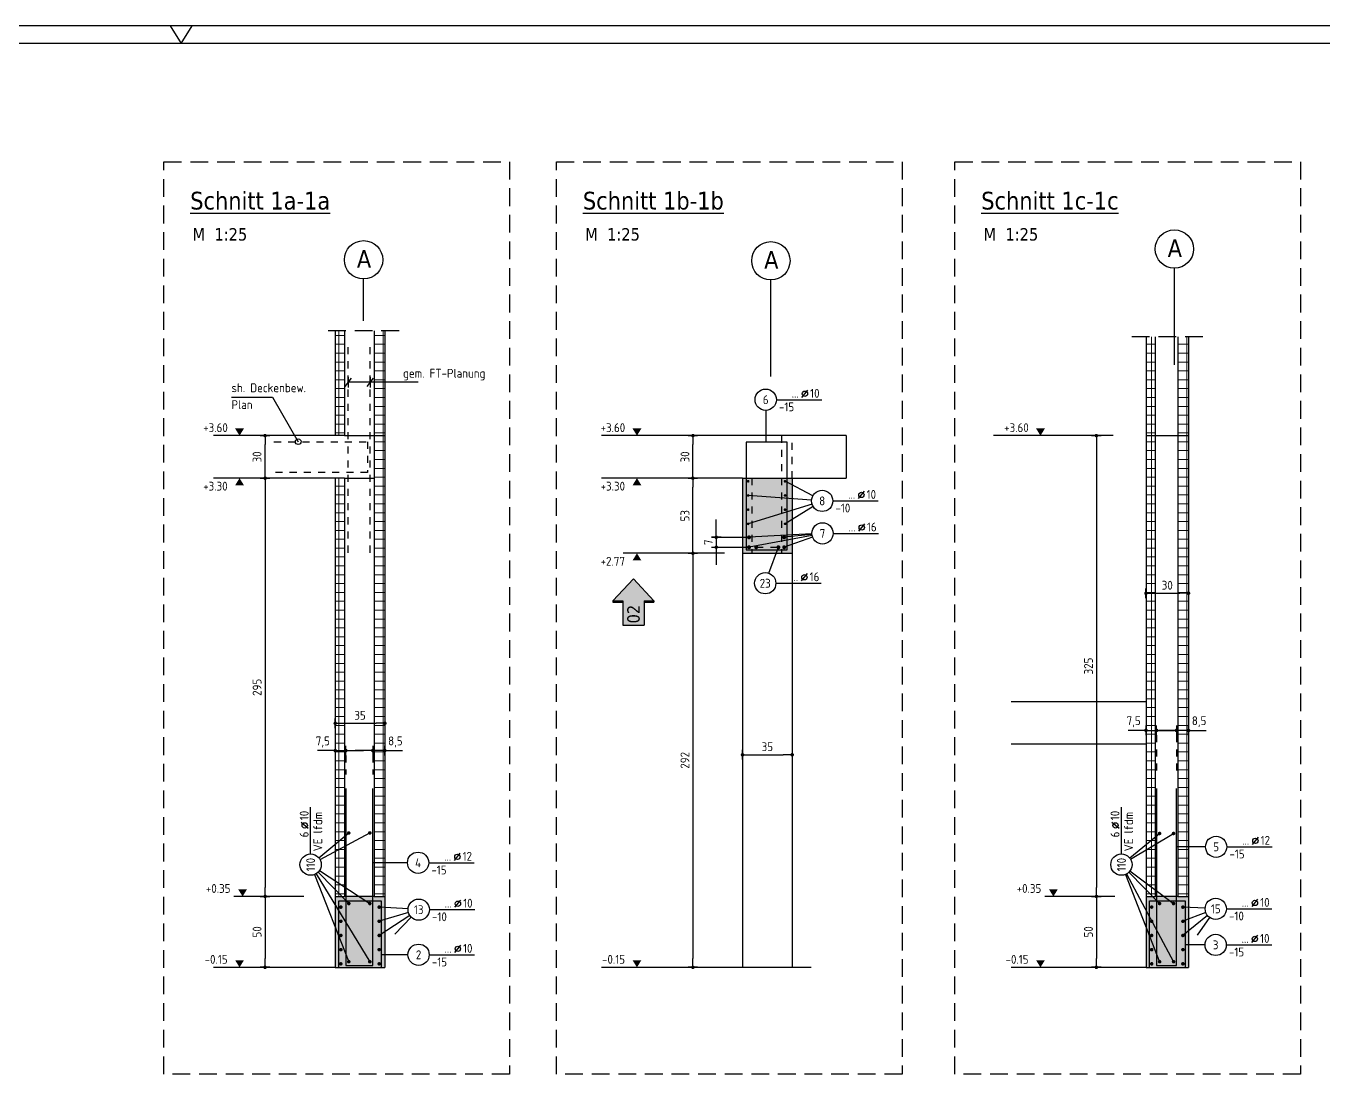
# Model space of a CAD drawing. Extents: x 40 to 130.5, y -19 to 13.9.
# Drawn here: x 67.49 to 85.78, y -4.1 to 10.69 of the extents above; entities that cross this region are included whole.
import ezdxf
from ezdxf.enums import TextEntityAlignment as Align

# ---------------------------------------------------------------- set-up
doc = ezdxf.new("R2010")
doc.units = 0
doc.header["$LTSCALE"] = 0.5
for name, pattern in [('AUSGEZOGEN', [1000.01, 1000, 0.01]), ('DASHED', [0.75, 0.5, -0.25]), ('HIDDEN2', [0.187, 0.125, -0.062]), ('HIDDEN4', [0.12, 0.02, -0.1]), ('STRICHLINIE', [0.75, 0.5, -0.25])]:
    doc.linetypes.add(name, pattern=pattern)
for name, color, linetype in [('ACHSEN', 7, 'Continuous'), ('AFU', 7, 'Continuous'), ('BETON', 7, 'Continuous'), ('DETAIL', 7, 'Continuous'), ('DRUEBER', 7, 'Continuous'), ('grau_hell', 7, 'Continuous'), ('grau_mittel', 7, 'Continuous'), ('HILFE', 7, 'Continuous'), ('index', 7, 'Continuous'), ('koten', 7, 'Continuous'), ('MASSE', 7, 'Continuous'), ('OBJEKT', 7, 'Continuous'), ('RAHMEN', 7, 'Continuous'), ('RND', 7, 'Continuous'), ('SFP_Achsen', 7, 'Continuous'), ('TEXT', 7, 'Continuous')]:
    doc.layers.add(name, color=color, linetype=linetype)
doc.layers.add('zila_01_rb_02_stb-fertig_05_schraff', color=144, linetype='Continuous', lineweight=9)
doc.styles.add('helv', font='tahoma.ttf')
doc.styles.add('txt', font='isocp.shx')
doc.linetypes.add('AFU_50K', pattern='A,0.15,["/",Standard,S=0.2,R=0,X=-0.01,Y=-0.1],0.07,["/",Standard,S=0.2,R=0,X=-0.01,Y=-0.1],0.15', length=0.37)
doc.dimstyles.new('DOT_I', dxfattribs={"dimscale": 0.5, "dimtxt": 0.25, "dimasz": 0.25, "dimexe": 0.1, "dimexo": 0.3, "dimgap": 0.1, "dimtad": 1, "dimdec": 3, "dimzin": 3, "dimtxsty": 'txt', "dimblk": 'DOT', "dimblk1": 'DOT', "dimblk2": 'DOT', "dimsah": 1, "dimcen": 0.1, "dimse1": 1, "dimse2": 1, "dimazin": 0, "dimtfac": 1, "dimtdec": 4, "dimtix": 1, "dimtmove": 2, "dimatfit": 3, "dimfxl": 0, "dimtvp": 1, "dimtolj": 1, "dimtzin": 0, "dimarcsym": 0})

# ---------------------------------------------------------------- blocks, each defined once
blk = doc.blocks.new('DOT')
at = {"layer": 'MASSE', "color": 7, "linetype": 'Continuous'}
for p, q in [((0, 0), (-1, 0)), ((0, 0.54), (0, -0.54))]:
    blk.add_line(p, q, dxfattribs=at)
at = {"layer": 'MASSE', "color": 7, "linetype": 'Continuous', "const_width": 0.2}
blk.add_lwpolyline([(-0.1, 0, 1), (0.1, 0, 1)], format="xyb", close=True, dxfattribs=at)
blk = doc.blocks.new('*D23')
at = {"layer": 'DEFPOINTS', "color": 0, "linetype": 'AUSGEZOGEN', "transparency": 16777216}
for p in [(83.283, 2.687), (83.883, 2.687), (83.883, 2.687)]:
    blk.add_point(p, dxfattribs=at)
at = {"layer": 'MASSE', "color": 0, "linetype": 'AUSGEZOGEN', "lineweight": -2, "transparency": 16777216}
blk.add_line((83.408, 2.687), (83.758, 2.687), dxfattribs=at)
at = {"layer": 'MASSE', "color": 0, "linetype": 'AUSGEZOGEN', "lineweight": -2, "transparency": 16777216, "xscale": 0.125, "yscale": 0.125, "zscale": 0.125, "rotation": 180}
blk.add_blockref('DOT', (83.283, 2.687), dxfattribs=at)
at = {"layer": 'MASSE', "color": 0, "linetype": 'AUSGEZOGEN', "lineweight": -2, "transparency": 16777216, "xscale": 0.125, "yscale": 0.125, "zscale": 0.125}
blk.add_blockref('DOT', (83.883, 2.687), dxfattribs=at)
at = {"layer": 'MASSE', "color": 0, "linetype": 'AUSGEZOGEN', "transparency": 16777216, "insert": (83.583, 2.8), "char_height": 0.125, "attachment_point": 5, "style": 'txt'}
blk.add_mtext('\\A1;30', dxfattribs=at)
blk = doc.blocks.new('*D24')
at = {"layer": 'DEFPOINTS', "color": 0, "linetype": 'AUSGEZOGEN', "transparency": 16777216}
for p in [(82.584, -1.59), (82.584, -2.59), (82.584, -2.59)]:
    blk.add_point(p, dxfattribs=at)
at = {"layer": 'MASSE', "color": 0, "linetype": 'AUSGEZOGEN', "lineweight": -2, "transparency": 16777216}
blk.add_line((82.584, -1.715), (82.584, -2.465), dxfattribs=at)
at = {"layer": 'MASSE', "color": 0, "linetype": 'AUSGEZOGEN', "lineweight": -2, "transparency": 16777216, "xscale": 0.125, "yscale": 0.125, "zscale": 0.125}
for p, rotation in [((82.584, -1.59), 90), ((82.584, -2.59), 270)]:
    blk.add_blockref('DOT', p, dxfattribs=dict(at, rotation=rotation))
at = {"layer": 'MASSE', "color": 0, "linetype": 'AUSGEZOGEN', "transparency": 16777216, "insert": (82.472, -2.09), "char_height": 0.125, "attachment_point": 5, "rotation": 90, "style": 'txt'}
blk.add_mtext('\\A1;50', dxfattribs=at)
blk = doc.blocks.new('*D25')
at = {"layer": 'DEFPOINTS', "color": 0, "linetype": 'AUSGEZOGEN', "transparency": 16777216}
for p in [(82.584, 4.91), (82.584, -1.59), (82.584, -1.59)]:
    blk.add_point(p, dxfattribs=at)
at = {"layer": 'MASSE', "color": 0, "linetype": 'AUSGEZOGEN', "lineweight": -2, "transparency": 16777216}
blk.add_line((82.584, 4.785), (82.584, -1.465), dxfattribs=at)
at = {"layer": 'MASSE', "color": 0, "linetype": 'AUSGEZOGEN', "lineweight": -2, "transparency": 16777216, "xscale": 0.125, "yscale": 0.125, "zscale": 0.125}
for p, rotation in [((82.584, 4.91), 90), ((82.584, -1.59), 270)]:
    blk.add_blockref('DOT', p, dxfattribs=dict(at, rotation=rotation))
at = {"layer": 'MASSE', "color": 0, "linetype": 'AUSGEZOGEN', "transparency": 16777216, "insert": (82.472, 1.66), "char_height": 0.125, "attachment_point": 5, "rotation": 90, "style": 'txt'}
blk.add_mtext('\\A1;325', dxfattribs=at)
blk = doc.blocks.new('OKRD_O')
at = {"color": 0, "linetype": 'ByBlock'}
blk.add_solid([(-0.125, 0.202), (0.125, 0.202), (0, 0)], dxfattribs=at)
at = {"color": 0, "linetype": 'ByBlock', "style": 'txt'}
blk.add_attdef('OKRD', (0.25, 0.1), '', height=0.25, dxfattribs=at)
blk = doc.blocks.new('*D26')
at = {"layer": 'DEFPOINTS', "color": 0, "linetype": 'AUSGEZOGEN', "transparency": 16777216}
for p in [(76.894, 3.25), (76.894, -2.59), (76.894, -2.59)]:
    blk.add_point(p, dxfattribs=at)
at = {"layer": 'MASSE', "color": 0, "linetype": 'AUSGEZOGEN', "lineweight": -2, "transparency": 16777216}
blk.add_line((76.894, 3.125), (76.894, -2.465), dxfattribs=at)
at = {"layer": 'MASSE', "color": 0, "linetype": 'AUSGEZOGEN', "lineweight": -2, "transparency": 16777216, "xscale": 0.125, "yscale": 0.125, "zscale": 0.125}
for p, rotation in [((76.894, 3.25), 90), ((76.894, -2.59), 270)]:
    blk.add_blockref('DOT', p, dxfattribs=dict(at, rotation=rotation))
at = {"layer": 'MASSE', "color": 0, "linetype": 'AUSGEZOGEN', "transparency": 16777216, "insert": (76.782, 0.33), "char_height": 0.125, "attachment_point": 5, "rotation": 90, "style": 'txt'}
blk.add_mtext('\\A1;292', dxfattribs=at)
blk = doc.blocks.new('*D27')
at = {"layer": 'DEFPOINTS', "color": 0, "linetype": 'AUSGEZOGEN', "transparency": 16777216}
for p in [(76.894, 4.31), (76.894, 4.31), (76.894, 3.25)]:
    blk.add_point(p, dxfattribs=at)
at = {"layer": 'MASSE', "color": 0, "linetype": 'AUSGEZOGEN', "lineweight": -2, "transparency": 16777216}
blk.add_line((76.894, 3.375), (76.894, 4.185), dxfattribs=at)
at = {"layer": 'MASSE', "color": 0, "linetype": 'AUSGEZOGEN', "lineweight": -2, "transparency": 16777216, "xscale": 0.125, "yscale": 0.125, "zscale": 0.125}
for p, rotation in [((76.894, 4.31), 90), ((76.894, 3.25), 270)]:
    blk.add_blockref('DOT', p, dxfattribs=dict(at, rotation=rotation))
at = {"layer": 'MASSE', "color": 0, "linetype": 'AUSGEZOGEN', "transparency": 16777216, "insert": (76.782, 3.78), "char_height": 0.125, "attachment_point": 5, "rotation": 90, "style": 'txt'}
blk.add_mtext('\\A1;53', dxfattribs=at)
blk = doc.blocks.new('*D28')
at = {"layer": 'DEFPOINTS', "color": 0, "linetype": 'AUSGEZOGEN', "transparency": 16777216}
for p in [(77.594, 0.409), (78.294, 0.409), (78.294, 0.409)]:
    blk.add_point(p, dxfattribs=at)
at = {"layer": 'MASSE', "color": 0, "linetype": 'AUSGEZOGEN', "lineweight": -2, "transparency": 16777216}
blk.add_line((77.719, 0.409), (78.169, 0.409), dxfattribs=at)
at = {"layer": 'MASSE', "color": 0, "linetype": 'AUSGEZOGEN', "lineweight": -2, "transparency": 16777216, "xscale": 0.125, "yscale": 0.125, "zscale": 0.125, "rotation": 180}
blk.add_blockref('DOT', (77.594, 0.409), dxfattribs=at)
at = {"layer": 'MASSE', "color": 0, "linetype": 'AUSGEZOGEN', "lineweight": -2, "transparency": 16777216, "xscale": 0.125, "yscale": 0.125, "zscale": 0.125}
blk.add_blockref('DOT', (78.294, 0.409), dxfattribs=at)
at = {"layer": 'MASSE', "color": 0, "linetype": 'AUSGEZOGEN', "transparency": 16777216, "insert": (77.944, 0.522), "char_height": 0.125, "attachment_point": 5, "style": 'txt'}
blk.add_mtext('\\A1;35', dxfattribs=at)
blk = doc.blocks.new('*D29')
at = {"layer": 'DEFPOINTS', "color": 0, "linetype": 'AUSGEZOGEN', "transparency": 16777216}
for p in [(76.894, 4.91), (76.894, 4.91), (76.894, 4.31)]:
    blk.add_point(p, dxfattribs=at)
at = {"layer": 'MASSE', "color": 0, "linetype": 'AUSGEZOGEN', "lineweight": -2, "transparency": 16777216}
blk.add_line((76.894, 4.435), (76.894, 4.785), dxfattribs=at)
at = {"layer": 'MASSE', "color": 0, "linetype": 'AUSGEZOGEN', "lineweight": -2, "transparency": 16777216, "xscale": 0.125, "yscale": 0.125, "zscale": 0.125}
for p, rotation in [((76.894, 4.91), 90), ((76.894, 4.31), 270)]:
    blk.add_blockref('DOT', p, dxfattribs=dict(at, rotation=rotation))
at = {"layer": 'MASSE', "color": 0, "linetype": 'AUSGEZOGEN', "transparency": 16777216, "insert": (76.782, 4.61), "char_height": 0.125, "attachment_point": 5, "rotation": 90, "style": 'txt'}
blk.add_mtext('\\A1;30', dxfattribs=at)
blk = doc.blocks.new('OKRD_U')
at = {"color": 0, "linetype": 'ByBlock'}
blk.add_solid([(-0.125, -0.202), (0.125, -0.202), (0, 0)], dxfattribs=at)
at = {"color": 0, "linetype": 'ByBlock', "style": 'txt'}
blk.add_attdef('OKRD', (0.25, -0.35), '', height=0.25, dxfattribs=at)
blk = doc.blocks.new('*D30')
at = {"layer": 'DEFPOINTS', "color": 0, "linetype": 'AUSGEZOGEN', "transparency": 16777216}
for p in [(71.851, 0.852), (72.551, 0.852), (72.551, 0.852)]:
    blk.add_point(p, dxfattribs=at)
at = {"layer": 'MASSE', "color": 0, "linetype": 'AUSGEZOGEN', "lineweight": -2, "transparency": 16777216}
blk.add_line((71.976, 0.852), (72.426, 0.852), dxfattribs=at)
at = {"layer": 'MASSE', "color": 0, "linetype": 'AUSGEZOGEN', "lineweight": -2, "transparency": 16777216, "xscale": 0.125, "yscale": 0.125, "zscale": 0.125, "rotation": 180}
blk.add_blockref('DOT', (71.851, 0.852), dxfattribs=at)
at = {"layer": 'MASSE', "color": 0, "linetype": 'AUSGEZOGEN', "lineweight": -2, "transparency": 16777216, "xscale": 0.125, "yscale": 0.125, "zscale": 0.125}
blk.add_blockref('DOT', (72.551, 0.852), dxfattribs=at)
at = {"layer": 'MASSE', "color": 0, "linetype": 'AUSGEZOGEN', "transparency": 16777216, "insert": (72.201, 0.965), "char_height": 0.125, "attachment_point": 5, "style": 'txt'}
blk.add_mtext('\\A1;35', dxfattribs=at)
blk = doc.blocks.new('*D31')
at = {"layer": 'DEFPOINTS', "color": 0, "linetype": 'AUSGEZOGEN', "transparency": 16777216}
for p in [(70.862, -1.59), (70.862, -2.59), (70.862, -2.59)]:
    blk.add_point(p, dxfattribs=at)
at = {"layer": 'MASSE', "color": 0, "linetype": 'AUSGEZOGEN', "lineweight": -2, "transparency": 16777216}
blk.add_line((70.862, -1.715), (70.862, -2.465), dxfattribs=at)
at = {"layer": 'MASSE', "color": 0, "linetype": 'AUSGEZOGEN', "lineweight": -2, "transparency": 16777216, "xscale": 0.125, "yscale": 0.125, "zscale": 0.125}
for p, rotation in [((70.862, -1.59), 90), ((70.862, -2.59), 270)]:
    blk.add_blockref('DOT', p, dxfattribs=dict(at, rotation=rotation))
at = {"layer": 'MASSE', "color": 0, "linetype": 'AUSGEZOGEN', "transparency": 16777216, "insert": (70.749, -2.09), "char_height": 0.125, "attachment_point": 5, "rotation": 90, "style": 'txt'}
blk.add_mtext('\\A1;50', dxfattribs=at)
blk = doc.blocks.new('*D32')
at = {"layer": 'DEFPOINTS', "color": 0, "linetype": 'AUSGEZOGEN', "transparency": 16777216}
for p in [(70.862, 4.31), (70.862, -1.59), (70.862, -1.59)]:
    blk.add_point(p, dxfattribs=at)
at = {"layer": 'MASSE', "color": 0, "linetype": 'AUSGEZOGEN', "lineweight": -2, "transparency": 16777216}
blk.add_line((70.862, 4.185), (70.862, -1.465), dxfattribs=at)
at = {"layer": 'MASSE', "color": 0, "linetype": 'AUSGEZOGEN', "lineweight": -2, "transparency": 16777216, "xscale": 0.125, "yscale": 0.125, "zscale": 0.125}
for p, rotation in [((70.862, 4.31), 90), ((70.862, -1.59), 270)]:
    blk.add_blockref('DOT', p, dxfattribs=dict(at, rotation=rotation))
at = {"layer": 'MASSE', "color": 0, "linetype": 'AUSGEZOGEN', "transparency": 16777216, "insert": (70.749, 1.36), "char_height": 0.125, "attachment_point": 5, "rotation": 90, "style": 'txt'}
blk.add_mtext('\\A1;295', dxfattribs=at)
blk = doc.blocks.new('*D33')
at = {"layer": 'DEFPOINTS', "color": 0, "linetype": 'AUSGEZOGEN', "transparency": 16777216}
for p in [(70.862, 4.91), (70.862, 4.91), (70.862, 4.31)]:
    blk.add_point(p, dxfattribs=at)
at = {"layer": 'MASSE', "color": 0, "linetype": 'AUSGEZOGEN', "lineweight": -2, "transparency": 16777216}
blk.add_line((70.862, 4.435), (70.862, 4.785), dxfattribs=at)
at = {"layer": 'MASSE', "color": 0, "linetype": 'AUSGEZOGEN', "lineweight": -2, "transparency": 16777216, "xscale": 0.125, "yscale": 0.125, "zscale": 0.125}
for p, rotation in [((70.862, 4.91), 90), ((70.862, 4.31), 270)]:
    blk.add_blockref('DOT', p, dxfattribs=dict(at, rotation=rotation))
at = {"layer": 'MASSE', "color": 0, "linetype": 'AUSGEZOGEN', "transparency": 16777216, "insert": (70.749, 4.61), "char_height": 0.125, "attachment_point": 5, "rotation": 90, "style": 'txt'}
blk.add_mtext('\\A1;30', dxfattribs=at)
blk = doc.blocks.new('RND_LEI')
at = {"layer": 'RND', "color": 7, "linetype": 'Continuous'}
blk.add_line((1.022, 0.066), (1.19, 0.27), dxfattribs=at)
for centre, radius in [((0, 0), 0.3), ((1.106, 0.168), 0.075)]:
    blk.add_circle(centre, radius, dxfattribs=at)
at = {"layer": 'RND', "color": 7, "linetype": 'Continuous', "style": 'txt'}
blk.add_attdef('POSL', text='', height=0.25, dxfattribs=at).set_placement((0, 0), align=Align.MIDDLE)
blk.add_attdef('ANZ', text='', height=0.25, dxfattribs=at).set_placement((0.931, 0.057), align=Align.RIGHT)
for tag, p in [('DUM', (1.253, 0.057)), ('ABSTD', (1.674, 0.057)), ('POSTXT', (0.374, -0.327))]:
    blk.add_attdef(tag, p, '', height=0.25, dxfattribs=at)
blk = doc.blocks.new('A1-35-0')
at = {"layer": 'RAHMEN'}
blk.add_line((118.9, 59.4), (0, 59.4), dxfattribs=at)
at = {"layer": 'RAHMEN', "color": 7, "linetype": 'Continuous'}
for p, q in [((59.14, 59.4), (59.45, 58.9)), ((59.45, 58.9), (59.76, 59.4))]:
    blk.add_line(p, q, dxfattribs=at)
at = {"layer": 'RAHMEN', "color": 5}
blk.add_line((118.4, 58.9), (2, 58.9), dxfattribs=at)
blk = doc.blocks.new('*D40')
at = {"layer": 'DEFPOINTS', "color": 0, "linetype": 'AUSGEZOGEN', "transparency": 16777216}
for p in [(77.224, 3.476), (77.224, 3.336), (77.224, 3.336)]:
    blk.add_point(p, dxfattribs=at)
at = {"layer": 'MASSE', "color": 0, "linetype": 'AUSGEZOGEN', "lineweight": -2, "transparency": 16777216}
for p, q in [((77.224, 3.601), (77.224, 3.726)), ((77.224, 3.476), (77.224, 3.336)), ((77.224, 3.211), (77.224, 3.086))]:
    blk.add_line(p, q, dxfattribs=at)
at = {"layer": 'MASSE', "color": 0, "linetype": 'AUSGEZOGEN', "lineweight": -2, "transparency": 16777216, "xscale": 0.125, "yscale": 0.125, "zscale": 0.125}
for p, rotation in [((77.224, 3.476), 270), ((77.224, 3.336), 90)]:
    blk.add_blockref('DOT', p, dxfattribs=dict(at, rotation=rotation))
at = {"layer": 'MASSE', "color": 0, "linetype": 'AUSGEZOGEN', "transparency": 16777216, "insert": (77.112, 3.406), "char_height": 0.125, "attachment_point": 5, "rotation": 90, "style": 'txt'}
blk.add_mtext('\\A1;7', dxfattribs=at)
blk = doc.blocks.new('*D41')
at = {"layer": 'DEFPOINTS', "color": 0, "linetype": 'AUSGEZOGEN', "transparency": 16777216}
for p in [(72.381, 0.467), (72.381, 0.467), (72.551, 0.467)]:
    blk.add_point(p, dxfattribs=at)
at = {"layer": 'MASSE', "color": 0, "linetype": 'AUSGEZOGEN', "lineweight": -2, "transparency": 16777216}
for p, q in [((72.256, 0.467), (72.131, 0.467)), ((72.551, 0.467), (72.381, 0.467)), ((72.676, 0.467), (72.801, 0.467))]:
    blk.add_line(p, q, dxfattribs=at)
at = {"layer": 'MASSE', "color": 0, "linetype": 'AUSGEZOGEN', "lineweight": -2, "transparency": 16777216, "xscale": 0.125, "yscale": 0.125, "zscale": 0.125}
blk.add_blockref('DOT', (72.381, 0.467), dxfattribs=at)
at = {"layer": 'MASSE', "color": 0, "linetype": 'AUSGEZOGEN', "lineweight": -2, "transparency": 16777216, "xscale": 0.125, "yscale": 0.125, "zscale": 0.125, "rotation": 180}
blk.add_blockref('DOT', (72.551, 0.467), dxfattribs=at)
at = {"layer": 'MASSE', "color": 0, "linetype": 'AUSGEZOGEN', "transparency": 16777216, "insert": (72.699, 0.589), "char_height": 0.125, "attachment_point": 5, "style": 'txt'}
blk.add_mtext('\\A1;8,5', dxfattribs=at)
blk = doc.blocks.new('*D42')
at = {"layer": 'DEFPOINTS', "color": 0, "linetype": 'AUSGEZOGEN', "transparency": 16777216}
for p in [(71.851, 0.467), (72.001, 0.467), (72.001, 0.467)]:
    blk.add_point(p, dxfattribs=at)
at = {"layer": 'MASSE', "color": 0, "linetype": 'AUSGEZOGEN', "lineweight": -2, "transparency": 16777216}
for p, q in [((71.726, 0.467), (71.601, 0.467)), ((71.851, 0.467), (72.001, 0.467)), ((72.126, 0.467), (72.251, 0.467))]:
    blk.add_line(p, q, dxfattribs=at)
at = {"layer": 'MASSE', "color": 0, "linetype": 'AUSGEZOGEN', "lineweight": -2, "transparency": 16777216, "xscale": 0.125, "yscale": 0.125, "zscale": 0.125}
blk.add_blockref('DOT', (71.851, 0.467), dxfattribs=at)
at = {"layer": 'MASSE', "color": 0, "linetype": 'AUSGEZOGEN', "lineweight": -2, "transparency": 16777216, "xscale": 0.125, "yscale": 0.125, "zscale": 0.125, "rotation": 180}
blk.add_blockref('DOT', (72.001, 0.467), dxfattribs=at)
at = {"layer": 'MASSE', "color": 0, "linetype": 'AUSGEZOGEN', "transparency": 16777216, "insert": (71.676, 0.589), "char_height": 0.125, "attachment_point": 5, "style": 'txt'}
blk.add_mtext('\\A1;7,5', dxfattribs=at)
blk = doc.blocks.new('*D43')
at = {"layer": 'DEFPOINTS', "color": 0, "linetype": 'AUSGEZOGEN', "transparency": 16777216}
for p in [(83.713, 0.752), (83.713, 0.752), (83.883, 0.752)]:
    blk.add_point(p, dxfattribs=at)
at = {"layer": 'MASSE', "color": 0, "linetype": 'AUSGEZOGEN', "lineweight": -2, "transparency": 16777216}
for p, q in [((83.588, 0.752), (83.463, 0.752)), ((83.883, 0.752), (83.713, 0.752)), ((84.008, 0.752), (84.133, 0.752))]:
    blk.add_line(p, q, dxfattribs=at)
at = {"layer": 'MASSE', "color": 0, "linetype": 'AUSGEZOGEN', "lineweight": -2, "transparency": 16777216, "xscale": 0.125, "yscale": 0.125, "zscale": 0.125}
blk.add_blockref('DOT', (83.713, 0.752), dxfattribs=at)
at = {"layer": 'MASSE', "color": 0, "linetype": 'AUSGEZOGEN', "lineweight": -2, "transparency": 16777216, "xscale": 0.125, "yscale": 0.125, "zscale": 0.125, "rotation": 180}
blk.add_blockref('DOT', (83.883, 0.752), dxfattribs=at)
at = {"layer": 'MASSE', "color": 0, "linetype": 'AUSGEZOGEN', "transparency": 16777216, "insert": (84.032, 0.874), "char_height": 0.125, "attachment_point": 5, "style": 'txt'}
blk.add_mtext('\\A1;8,5', dxfattribs=at)
blk = doc.blocks.new('*D44')
at = {"layer": 'DEFPOINTS', "color": 0, "linetype": 'AUSGEZOGEN', "transparency": 16777216}
for p in [(83.283, 0.752), (83.433, 0.752), (83.433, 0.752)]:
    blk.add_point(p, dxfattribs=at)
at = {"layer": 'MASSE', "color": 0, "linetype": 'AUSGEZOGEN', "lineweight": -2, "transparency": 16777216}
for p, q in [((83.158, 0.752), (83.033, 0.752)), ((83.283, 0.752), (83.433, 0.752)), ((83.558, 0.752), (83.683, 0.752))]:
    blk.add_line(p, q, dxfattribs=at)
at = {"layer": 'MASSE', "color": 0, "linetype": 'AUSGEZOGEN', "lineweight": -2, "transparency": 16777216, "xscale": 0.125, "yscale": 0.125, "zscale": 0.125}
blk.add_blockref('DOT', (83.283, 0.752), dxfattribs=at)
at = {"layer": 'MASSE', "color": 0, "linetype": 'AUSGEZOGEN', "lineweight": -2, "transparency": 16777216, "xscale": 0.125, "yscale": 0.125, "zscale": 0.125, "rotation": 180}
blk.add_blockref('DOT', (83.433, 0.752), dxfattribs=at)
at = {"layer": 'MASSE', "color": 0, "linetype": 'AUSGEZOGEN', "transparency": 16777216, "insert": (83.109, 0.874), "char_height": 0.125, "attachment_point": 5, "style": 'txt'}
blk.add_mtext('\\A1;7,5', dxfattribs=at)
blk = doc.blocks.new('lei_gre')
at = {"layer": 'RND', "color": 7, "linetype": 'Continuous'}
for p, q in [((-0.09, -0.12), (0.09, 0.12)), ((0, 0.15), (0, -0.15))]:
    blk.add_line(p, q, dxfattribs=at)
blk = doc.blocks.new('hin_ind5')
at = {"layer": 'grau_hell', "linetype": 'AUSGEZOGEN'}
h = blk.add_hatch(color=9, dxfattribs=at)
h.dxf.hatch_style = 2
h.paths.add_polyline_path([(0, 0), (0.619, -0.577), (0.619, -0.3), (1.306, -0.3), (1.306, 0.3), (0.619, 0.3), (0.619, 0.577)])
h.paths.add_polyline_path([(0.34, -0.274), (1.311, -0.274), (1.311, 0.274), (0.34, 0.274)], flags=9)
at = {"layer": 'OBJEKT', "linetype": 'AUSGEZOGEN'}
for points in [[(0.619, 0.3), (0.66, 0.3), (0.66, 0.577), (0.619, 0.577)], [(0.619, -0.577), (0.66, -0.577), (0.66, -0.3), (0.619, -0.3)]]:
    blk.add_hatch(color=1, dxfattribs=at).paths.add_polyline_path(points)
at = {"layer": 'OBJEKT', "color": 1, "linetype": 'AUSGEZOGEN'}
for p, q in [((0, 0), (0.619, 0.577)), ((0.619, 0.577), (0.619, 0.3)), ((0.619, 0.577), (0.66, 0.577)), ((0.66, 0.577), (0.66, 0.3)), ((0, 0), (0.619, -0.577)), ((0.619, 0.3), (1.306, 0.3)), ((1.306, 0.3), (1.306, -0.3)), ((0.619, -0.3), (0.619, -0.577)), ((0.619, -0.3), (1.306, -0.3)), ((0.66, -0.3), (0.66, -0.577))]:
    blk.add_line(p, q, dxfattribs=at)
at = {"layer": 'OBJEKT', "color": 7, "linetype": 'AUSGEZOGEN'}
blk.add_line((0.619, -0.577), (0.66, -0.577), dxfattribs=at)
at = {"layer": 'index', "color": 1, "linetype": 'Continuous', "style": 'helv'}
blk.add_attdef('INDEX', text='', height=0.35, rotation=360, dxfattribs=at).set_placement((1.259, 0), align=Align.MIDDLE_RIGHT)

msp = doc.modelspace()

# ---------------------------------------------------------------- hatches: boundary and pattern name
at = {"layer": 'grau_mittel'}
h = msp.add_hatch(color=61, dxfattribs=at)
h.paths.add_polyline_path([(77.5936, 3.2498), (77.7236, 3.2498), (77.7236, 4.3098), (77.5936, 4.3098)])
h.paths.add_polyline_path([(77.7236, 3.2498), (78.1436, 3.2498), (78.1436, 4.3098), (77.7236, 4.3098)])
h.paths.add_polyline_path([(78.2936, 4.3098), (78.1436, 4.3098), (78.1436, 3.2498), (78.2936, 3.2498)])
for points in [[(72.5506, -1.5902), (72.4006, -1.5902), (71.9806, -1.5902), (71.8506, -1.5902), (71.8506, -2.5902), (72.5506, -2.5902)], [(83.2834, -2.5902), (83.8834, -2.5902), (83.8834, -1.5902), (83.7334, -1.5902), (83.4134, -1.5902), (83.2834, -1.5902)]]:
    msp.add_hatch(color=61, dxfattribs=at).paths.add_polyline_path(points)
at = {"layer": 'zila_01_rb_02_stb-fertig_05_schraff', "linetype": 'AUSGEZOGEN'}
h = msp.add_hatch(dxfattribs=at)
h.set_pattern_fill('ANSI37', color=102, angle=-45)
h.set_pattern_definition([(0, (-81.97218, 663.1979), (3e-17, 0.125), []), (90, (-81.97218, 663.1979), (-0.125, 3e-17), [])])
h.paths.add_polyline_path([(72.5506, -1.5902), (72.4006, -1.5902), (72.4006, 4.9098), (72.5506, 4.9098)])
h.paths.add_polyline_path([(72.5506, 4.9098), (72.4006, 4.9098), (72.4006, 6.3895), (72.5506, 6.3895)])
h.paths.add_polyline_path([(71.9806, 4.9098), (71.8506, 4.9098), (71.8506, 6.3895), (71.9806, 6.3895)])
h.paths.add_polyline_path([(71.9806, -1.5902), (71.8506, -1.5902), (71.8506, 4.3098), (71.9806, 4.3098)])
h = msp.add_hatch(dxfattribs=at)
h.set_pattern_fill('ANSI37', color=102, angle=-45)
h.set_pattern_definition([(0, (-70.6393, 663.1979), (3e-17, 0.125), []), (90, (-70.6393, 663.1979), (-0.125, 3e-17), [])])
h.paths.add_polyline_path([(83.8834, -1.5902), (83.7334, -1.5902), (83.7334, 4.9098), (83.8834, 4.9098)])
h.paths.add_polyline_path([(83.8834, 4.9098), (83.7334, 4.9098), (83.7334, 6.3025), (83.8834, 6.3025)])
h.paths.add_polyline_path([(83.4134, 4.9098), (83.2834, 4.9098), (83.2834, 6.3025), (83.4134, 6.3025)])
h.paths.add_polyline_path([(83.4134, -1.5902), (83.2834, -1.5902), (83.2834, 4.9098), (83.4134, 4.9098)])

# ---------------------------------------------------------------- linework, layer by layer
at = {"layer": 'ACHSEN', "color": 140, "linetype": 'AUSGEZOGEN'}
for p, q in [((83.6834, 5.9094), (83.6834, 7.2718)), ((72.2506, 6.5271), (72.2506, 7.1195)), ((77.9936, 5.7433), (77.9936, 7.1058)), ((77.1566, 3.4756), (77.6715, 3.4756)), ((77.1566, 3.3356), (77.6715, 3.3356))]:
    msp.add_line(p, q, dxfattribs=at)
at = {"layer": 'AFU', "color": 8, "linetype": 'AFU_50K'}
for p, q in [((71.9806, 4.9098), (72.4006, 4.9098)), ((83.2834, 4.9098), (83.8834, 4.9098)), ((71.9806, 4.3098), (72.4006, 4.3098)), ((77.5936, 4.3098), (78.2936, 4.3098)), ((72.4006, -1.5902), (71.9806, -1.5902)), ((83.7334, -1.5902), (83.4134, -1.5902)), ((71.8506, -2.5902), (72.5506, -2.5902)), ((83.2834, -2.5902), (83.8834, -2.5902))]:
    msp.add_line(p, q, dxfattribs=at)
at = {"layer": 'BETON', "color": 6, "linetype": 'AUSGEZOGEN'}
for p, q in [((71.8506, 6.3895), (71.8506, 4.9098)), ((71.9806, 6.3895), (71.9806, 4.9098)), ((72.4006, 6.3895), (72.4006, -1.5902)), ((72.5506, 6.3895), (72.5506, -2.5902)), ((83.2834, 6.3025), (83.2834, 4.9098)), ((83.4134, 6.3025), (83.4134, 4.9098)), ((83.7334, 6.3025), (83.7334, -1.5902)), ((83.8834, 6.3025), (83.8834, -2.5902)), ((71.9806, 4.9098), (70.1365, 4.9098)), ((79.0536, 4.9098), (75.6072, 4.9098)), ((79.0536, 4.9098), (79.0536, 4.3098)), ((83.2834, 4.9098), (83.2834, -2.5902)), ((83.4134, 4.9098), (83.4134, -1.5902)), ((71.9806, 4.3098), (70.1365, 4.3098)), ((71.8506, 4.3098), (71.8506, -2.5902)), ((71.9806, 4.3098), (71.9806, -1.5902)), ((77.5936, 4.3098), (75.6072, 4.3098)), ((77.5936, 4.3098), (77.5936, 3.2498)), ((78.2936, 4.3098), (78.2936, 3.2498)), ((78.2936, 4.3098), (79.0536, 4.3098)), ((77.5936, 3.2498), (78.2936, 3.2498)), ((81.3805, 1.1598), (83.2834, 1.1598)), ((83.2834, 0.5598), (81.3805, 0.5598)), ((71.8506, -1.5902), (71.9806, -1.5902)), ((72.4006, -1.5902), (72.5506, -1.5902)), ((83.2834, -1.5902), (83.4134, -1.5902)), ((83.7334, -1.5902), (83.8834, -1.5902)), ((71.8506, -2.5902), (70.1365, -2.5902)), ((78.5601, -2.5902), (75.6072, -2.5902)), ((83.2834, -2.5902), (81.3805, -2.5902))]:
    msp.add_line(p, q, dxfattribs=at)
at = {"layer": 'DETAIL', "color": 102, "linetype": 'STRICHLINIE'}
for points in [[(74.3072, 8.7737), (74.3072, -4.0956), (69.4358, -4.0956), (69.4358, 8.7737)], [(79.8437, 8.7737), (79.8437, -4.0956), (74.9723, -4.0956), (74.9723, 8.7737)], [(85.4607, 8.7737), (85.4607, -4.0956), (80.5893, -4.0956), (80.5893, 8.7737)]]:
    msp.add_lwpolyline(points, close=True, dxfattribs=at)
at = {"layer": 'DRUEBER', "color": 7, "linetype": 'HIDDEN2'}
for p, q in [((78.1436, 4.9098), (78.1436, 3.2498)), ((78.2936, 4.3098), (78.2936, 4.9098)), ((77.7236, 4.3098), (77.7236, 3.2498))]:
    msp.add_line(p, q, dxfattribs=at)
at = {"layer": 'HILFE', "color": 102, "linetype": 'DASHED'}
for p, q in [((72.7506, 6.3895), (71.6506, 6.3895)), ((84.0834, 6.3025), (83.0834, 6.3025))]:
    msp.add_line(p, q, dxfattribs=at)
at = {"layer": 'HILFE', "color": 102, "linetype": 'AUSGEZOGEN'}
for p, q in [((73.0218, 5.662), (72.0358, 5.662)), ((70.3888, 5.4507), (70.9686, 5.4507)), ((70.9686, 5.4507), (71.3295, 4.8242)), ((72.4006, 4.9098), (72.5506, 4.9098)), ((83.7334, 4.9098), (83.8834, 4.9098)), ((71.4089, -1.5902), (70.4227, -1.5902)), ((82.8417, -1.5902), (81.8556, -1.5902))]:
    msp.add_line(p, q, dxfattribs=at)
at = {"layer": 'koten', "color": 7, "linetype": 'AUSGEZOGEN'}
for p, q in [((82.8191, 4.9098), (81.1341, 4.9098)), ((77.3408, 3.2498), (75.909, 3.2498))]:
    msp.add_line(p, q, dxfattribs=at)
at = {"layer": 'MASSE', "color": 7, "linetype": 'HIDDEN4'}
for p, q in [((83.4334, 0.6843), (83.4334, 0.1417)), ((83.7134, 0.6843), (83.7134, 0.1417)), ((72.0006, 0.3996), (72.0006, 0.131)), ((72.3806, 0.3996), (72.3806, 0.131))]:
    msp.add_line(p, q, dxfattribs=at)
at = {"layer": 'OBJEKT', "color": 7, "linetype": 'AUSGEZOGEN'}
for p, q in [((77.5936, 3.2498), (77.5936, -2.5902)), ((78.2936, 3.2498), (78.2936, -2.5902))]:
    msp.add_line(p, q, dxfattribs=at)
at = {"layer": 'RND', "color": 1, "linetype": 'HIDDEN2'}
for p, q in [((72.0358, 3.2586), (72.0358, 6.1811)), ((72.3453, 3.2586), (72.3453, 6.1811)), ((70.9874, 4.8242), (72.3083, 4.8242)), ((72.3083, 4.8242), (72.3083, 4.3877)), ((72.3083, 4.3877), (70.983, 4.3877))]:
    msp.add_line(p, q, dxfattribs=at)
at = {"layer": 'RND', "color": 7, "linetype": 'AUSGEZOGEN'}
for p, q in [((78.0711, 5.4164), (78.7111, 5.4164)), ((78.8673, 3.9894), (79.5073, 3.9894)), ((78.8719, 3.5307), (79.5119, 3.5307)), ((78.0639, 2.8279), (78.7039, 2.8279)), ((71.5043, -0.991), (71.5043, -0.331)), ((82.9372, -0.991), (82.9372, -0.331)), ((84.4223, -0.8902), (85.0623, -0.8902)), ((73.17, -1.1154), (73.81, -1.1154)), ((73.1785, -1.7762), (73.8185, -1.7762)), ((84.4169, -1.7651), (85.0569, -1.7651)), ((84.4152, -2.2736), (85.0552, -2.2736)), ((73.1763, -2.4132), (73.8163, -2.4132))]:
    msp.add_line(p, q, dxfattribs=at)
at = {"layer": 'RND', "color": 102, "linetype": 'AUSGEZOGEN'}
for p, q in [((77.9211, 5.2664), (77.9211, 4.8198)), ((78.5858, 4.0616), (78.1938, 4.2657)), ((78.5677, 4.0003), (77.6735, 4.0657)), ((78.574, 3.945), (77.6735, 3.6657)), ((78.5911, 3.9083), (78.1938, 3.6657)), ((78.5721, 3.5227), (77.6855, 3.4756)), ((78.5745, 3.5029), (77.6855, 3.3356)), ((78.5727, 3.5149), (78.1817, 3.4756)), ((78.5815, 3.478), (78.1817, 3.3356)), ((77.9655, 2.9687), (78.1, 3.3356)), ((71.6197, -1.0452), (72.0422, -0.6945)), ((71.6366, -1.0703), (72.339, -0.6945)), ((83.0534, -1.0461), (83.475, -0.7016)), ((83.0659, -1.064), (83.6719, -0.7016)), ((84.1223, -0.8902), (83.7134, -0.8902)), ((71.5824, -1.2691), (72.339, -2.511)), ((71.6093, -1.2482), (72.0422, -1.6905)), ((71.6296, -1.2235), (72.339, -1.6905)), ((72.87, -1.1154), (72.3806, -1.1154)), ((83.0081, -1.2732), (83.6719, -2.511)), ((83.0421, -1.2482), (83.475, -1.6905)), ((83.0573, -1.2309), (83.6719, -1.6905)), ((71.5591, -1.2807), (72.0422, -2.511)), ((82.992, -1.2807), (83.475, -2.511)), ((72.8788, -1.7667), (72.4707, -1.7406)), ((72.8847, -1.8186), (72.4707, -1.9406)), ((84.1171, -1.7572), (83.8036, -1.7406)), ((84.1266, -1.8182), (83.8036, -1.9406)), ((72.903, -1.8583), (72.4707, -2.1406)), ((72.9241, -1.8839), (72.6934, -2.1218)), ((84.1504, -1.8595), (83.8036, -2.1406)), ((84.1798, -1.8872), (84.0032, -2.1346)), ((84.1152, -2.2736), (83.8334, -2.2736)), ((72.8763, -2.4132), (72.5006, -2.4132))]:
    msp.add_line(p, q, dxfattribs=at)
at = {"layer": 'RND', "color": 7, "linetype": 'HIDDEN2'}
msp.add_line((77.7872, 3.3356), (78.1, 3.3356), dxfattribs=at)
at = {"layer": 'RND', "color": 1, "linetype": 'AUSGEZOGEN'}
msp.add_lwpolyline([(77.6436, 3.2998), (78.2236, 3.2998), (78.2236, 4.8198), (77.6436, 4.8198)], close=True, dxfattribs=at)
at = {"layer": 'RND', "color": 7, "linetype": 'AUSGEZOGEN'}
for points, const_width in [([(77.6641, 4.2657, 1), (77.6829, 4.2657, 1)], 0.0187), ([(78.1844, 4.2657, 1), (78.2031, 4.2657, 1)], 0.0187), ([(77.6641, 4.0657, 1), (77.6829, 4.0657, 1)], 0.0187), ([(78.1844, 4.0657, 1), (78.2031, 4.0657, 1)], 0.0187), ([(77.6641, 3.8657, 1), (77.6829, 3.8657, 1)], 0.0187), ([(78.1844, 3.8657, 1), (78.2031, 3.8657, 1)], 0.0187), ([(77.6641, 3.6657, 1), (77.6829, 3.6657, 1)], 0.0187), ([(78.1844, 3.6657, 1), (78.2031, 3.6657, 1)], 0.0187), ([(77.6715, 3.4756, 1), (77.6995, 3.4756, 1)], 0.028), ([(78.1957, 3.4756, -1), (78.1677, 3.4756, -1)], 0.028), ([(77.6715, 3.3356, 1), (77.6995, 3.3356, 1)], 0.028), ([(77.7732, 3.3356, 1), (77.8012, 3.3356, 1)], 0.028), ([(78.114, 3.3356, -1), (78.086, 3.3356, -1)], 0.028), ([(78.1957, 3.3356, -1), (78.1677, 3.3356, -1)], 0.028), ([(72.0297, -0.6945, 1), (72.0547, -0.6945, 1)], 0.025), ([(72.3515, -0.6945, -1), (72.3265, -0.6945, -1)], 0.025), ([(83.4625, -0.7016, 1), (83.4875, -0.7016, 1)], 0.025), ([(83.6844, -0.7016, -1), (83.6594, -0.7016, -1)], 0.025), ([(71.9179, -1.7406, 1), (71.9429, -1.7406, 1)], 0.025), ([(72.0297, -1.6905, 1), (72.0547, -1.6905, 1)], 0.025), ([(72.3515, -1.6905, -1), (72.3265, -1.6905, -1)], 0.025), ([(72.4832, -1.7406, -1), (72.4582, -1.7406, -1)], 0.025), ([(83.3508, -1.7406, 1), (83.3758, -1.7406, 1)], 0.025), ([(83.4625, -1.6905, 1), (83.4875, -1.6905, 1)], 0.025), ([(83.6844, -1.6905, -1), (83.6594, -1.6905, -1)], 0.025), ([(83.8161, -1.7406, -1), (83.7911, -1.7406, -1)], 0.025), ([(71.9179, -1.9406, 1), (71.9429, -1.9406, 1)], 0.025), ([(72.4832, -1.9406, -1), (72.4582, -1.9406, -1)], 0.025), ([(83.3508, -1.9406, 1), (83.3758, -1.9406, 1)], 0.025), ([(83.8161, -1.9406, -1), (83.7911, -1.9406, -1)], 0.025), ([(71.9179, -2.1406, 1), (71.9429, -2.1406, 1)], 0.025), ([(72.4832, -2.1406, -1), (72.4582, -2.1406, -1)], 0.025), ([(83.3508, -2.1406, 1), (83.3758, -2.1406, 1)], 0.025), ([(83.8161, -2.1406, -1), (83.7911, -2.1406, -1)], 0.025), ([(71.9179, -2.3406, 1), (71.9429, -2.3406, 1)], 0.025), ([(72.4832, -2.3406, -1), (72.4582, -2.3406, -1)], 0.025), ([(83.3508, -2.3406, 1), (83.3758, -2.3406, 1)], 0.025), ([(83.8161, -2.3406, -1), (83.7911, -2.3406, -1)], 0.025), ([(71.9179, -2.5406, 1), (71.9429, -2.5406, 1)], 0.025), ([(72.0297, -2.511, 1), (72.0547, -2.511, 1)], 0.025), ([(72.3515, -2.511, -1), (72.3265, -2.511, -1)], 0.025), ([(72.4832, -2.5406, -1), (72.4582, -2.5406, -1)], 0.025), ([(83.3508, -2.5406, 1), (83.3758, -2.5406, 1)], 0.025), ([(83.4625, -2.511, 1), (83.4875, -2.511, 1)], 0.025), ([(83.6844, -2.511, -1), (83.6594, -2.511, -1)], 0.025), ([(83.8161, -2.5406, -1), (83.7911, -2.5406, -1)], 0.025)]:
    msp.add_lwpolyline(points, format="xyb", close=True, dxfattribs=dict(at, const_width=const_width))
at = {"layer": 'RND', "color": 1, "linetype": 'AUSGEZOGEN'}
for points in [[(72.0006, -0.0652), (72.0006, -2.5652), (72.3806, -2.5652), (72.3806, -0.0652)], [(83.4334, -0.0652), (83.4334, -2.5652), (83.7134, -2.5652), (83.7134, -0.0652)], [(71.9006, -2.5902), (71.9006, -1.6502), (72.5006, -1.6502), (72.5006, -2.5902)], [(83.3334, -2.5902), (83.3334, -1.6502), (83.8334, -1.6502), (83.8334, -2.5902)]]:
    msp.add_lwpolyline(points, dxfattribs=at)
at = {"layer": 'RND', "color": 7, "linetype": 'AUSGEZOGEN'}
msp.add_circle((71.3295, 4.8242), 0.04, dxfattribs=at)
at = {"layer": 'SFP_Achsen', "color": 7, "linetype": 'AUSGEZOGEN'}
for centre in [(83.6834, 7.5423), (72.2506, 7.39), (77.9936, 7.3762)]:
    msp.add_circle(centre, 0.2705, dxfattribs=at)

# ---------------------------------------------------------------- block references
at = {"layer": 'koten', "color": 7, "linetype": 'DASHED'}
ref = msp.add_blockref('OKRD_O', (70.502, 4.9098), dxfattribs=dict(at, xscale=-0.5, yscale=0.5, zscale=0.5))
ref.add_attrib('OKRD', '+3.60', (69.9894, 4.9598), dxfattribs={"height": 0.125, "style": 'txt'})
ref = msp.add_blockref('OKRD_O', (76.1056, 4.9098), dxfattribs=dict(at, xscale=-0.5, yscale=0.5, zscale=0.5))
ref.add_attrib('OKRD', '+3.60', (75.593, 4.9598), dxfattribs={"height": 0.125, "style": 'txt'})
ref = msp.add_blockref('OKRD_O', (81.7954, 4.9098), dxfattribs=dict(at, xscale=-0.5, yscale=0.5, zscale=0.5))
ref.add_attrib('OKRD', '+3.60', (81.2828, 4.9598), dxfattribs={"height": 0.125, "style": 'txt'})
at = {"layer": 'koten', "color": 7, "linetype": 'AUSGEZOGEN'}
ref = msp.add_blockref('OKRD_U', (70.502, 4.3098), dxfattribs=dict(at, xscale=-0.5, yscale=0.5, zscale=0.5))
ref.add_attrib('OKRD', '+3.30', (69.9894, 4.1348), dxfattribs={"height": 0.125, "style": 'txt'})
ref = msp.add_blockref('OKRD_U', (76.1056, 4.3098), dxfattribs=dict(at, xscale=-0.5, yscale=0.5, zscale=0.5))
ref.add_attrib('OKRD', '+3.30', (75.593, 4.1348), dxfattribs={"height": 0.125, "style": 'txt'})
ref = msp.add_blockref('OKRD_U', (76.1056, 3.2498), dxfattribs=dict(at, xscale=-0.5, yscale=0.5, zscale=0.5))
ref.add_attrib('OKRD', '+2.77', (75.5931, 3.0748), dxfattribs={"layer": '0', "color": 0, "linetype": 'ByBlock', "height": 0.125, "style": 'txt'})
at = {"layer": 'koten', "color": 7, "linetype": 'DASHED'}
ref = msp.add_blockref('OKRD_O', (70.5447, -1.5902), dxfattribs=dict(at, xscale=-0.5, yscale=0.5, zscale=0.5))
ref.add_attrib('OKRD', '+0.35', (70.0271, -1.5402), dxfattribs={"height": 0.125, "style": 'txt'})
ref = msp.add_blockref('OKRD_O', (81.9776, -1.5902), dxfattribs=dict(at, xscale=-0.5, yscale=0.5, zscale=0.5))
ref.add_attrib('OKRD', '+0.35', (81.4599, -1.5402), dxfattribs={"height": 0.125, "style": 'txt'})
ref = msp.add_blockref('OKRD_O', (70.502, -2.5902), dxfattribs=dict(at, xscale=-0.5, yscale=0.5, zscale=0.5))
ref.add_attrib('OKRD', '-0.15', (70.0093, -2.5402), dxfattribs={"height": 0.125, "style": 'txt'})
ref = msp.add_blockref('OKRD_O', (76.1056, -2.5902), dxfattribs=dict(at, xscale=-0.5, yscale=0.5, zscale=0.5))
ref.add_attrib('OKRD', '-0.15', (75.6129, -2.5402), dxfattribs={"height": 0.125, "style": 'txt'})
ref = msp.add_blockref('OKRD_O', (81.7954, -2.5902), dxfattribs=dict(at, xscale=-0.5, yscale=0.5, zscale=0.5))
ref.add_attrib('OKRD', '-0.15', (81.3028, -2.5402), dxfattribs={"height": 0.125, "style": 'txt'})
at = {"layer": 'OBJEKT', "color": 7, "linetype": 'AUSGEZOGEN'}
ref = msp.add_blockref('hin_ind5', (76.0562, 2.8897), dxfattribs=dict(at, xscale=-0.5, yscale=0.5, zscale=0.5, rotation=90))
ref.add_attrib('INDEX', '02', dxfattribs={"layer": 'index', "color": 1, "linetype": 'Continuous', "height": 0.175, "rotation": 90, "style": 'helv'}).set_placement((76.0562, 2.5236), align=Align.MIDDLE_RIGHT)
at = {"layer": 'RAHMEN', "color": 191, "linetype": 'AUSGEZOGEN', "xscale": 0.5, "yscale": 0.5, "zscale": 0.5}
msp.add_blockref('A1-35-0', (39.9553, -19.0109), dxfattribs=at)
at = {"layer": 'RND', "color": 7, "linetype": 'AUSGEZOGEN', "xscale": 0.5, "yscale": 0.5, "zscale": 0.5}
for p in [(72.0358, 5.662), (72.3453, 5.662)]:
    msp.add_blockref('lei_gre', p, dxfattribs=at)
for p, values in [((77.9211, 5.4164), {'POSL': '6', 'DUM': '10', 'ANZ': '...', 'POSTXT': '-15'}), ((78.7173, 3.9894), {'POSL': '8', 'DUM': '10', 'ANZ': '...', 'POSTXT': '-10'}), ((78.7219, 3.5307), {'POSL': '7', 'DUM': '16', 'ANZ': '...'}), ((77.9139, 2.8279), {'POSL': '23', 'DUM': '16', 'ANZ': '...'}), ((84.2723, -0.8902), {'POSL': '5', 'DUM': '12', 'ANZ': '...', 'POSTXT': '-15'}), ((73.02, -1.1154), {'POSL': '4', 'DUM': '12', 'ANZ': '...', 'POSTXT': '-15'}), ((73.0285, -1.7762), {'POSL': '13', 'DUM': '10', 'ANZ': '...', 'POSTXT': '-10'}), ((84.2669, -1.7651), {'POSL': '15', 'DUM': '10', 'ANZ': '...', 'POSTXT': '-10'}), ((84.2652, -2.2736), {'POSL': '3', 'DUM': '10', 'ANZ': '...', 'POSTXT': '-15'}), ((73.0263, -2.4132), {'POSL': '2', 'DUM': '10', 'ANZ': '...', 'POSTXT': '-15'})]:
    msp.add_blockref('RND_LEI', p, dxfattribs=at).add_auto_attribs(values)
at = {"layer": 'RND', "color": 7, "linetype": 'AUSGEZOGEN', "xscale": 0.5, "yscale": 0.5, "zscale": 0.5, "rotation": 90}
for p in [(71.5043, -1.141), (82.9372, -1.141)]:
    msp.add_blockref('RND_LEI', p, dxfattribs=at).add_auto_attribs({'POSL': '110', 'DUM': '10', 'ANZ': '6', 'POSTXT': 'VE lfdm'})

# ---------------------------------------------------------------- texts
at = {"layer": 'SFP_Achsen', "color": 6, "linetype": 'AUSGEZOGEN', "style": 'helv'}
for p in [(72.1563, 7.2786), (77.8994, 7.2649), (83.5892, 7.4309)]:
    msp.add_text('A', height=0.25, dxfattribs=at).set_placement(p)
at = {"layer": 'TEXT', "color": 6, "linetype": 'AUSGEZOGEN', "style": 'helv'}
for s, p in [('%%USchnitt 1a-1a', (69.8069, 8.0996)), ('%%USchnitt 1b-1b', (75.3435, 8.0996)), ('%%USchnitt 1c-1c', (80.9604, 8.0996))]:
    msp.add_text(s, height=0.25, dxfattribs=at).set_placement(p)
at = {"layer": 'TEXT', "color": 1, "linetype": 'AUSGEZOGEN', "style": 'helv'}
for p in [(69.8377, 7.6621), (75.3742, 7.6621), (80.9912, 7.6621)]:
    msp.add_text('M  1:25', height=0.175, dxfattribs=at).set_placement(p)
at = {"layer": 'TEXT', "color": 7, "linetype": 'HIDDEN2', "style": 'txt'}
for s, p in [('gem. FT-Planung', (72.807, 5.7271)), ('sh. Deckenbew.', (70.3888, 5.5224)), ('Plan', (70.3888, 5.2849))]:
    msp.add_text(s, height=0.125, dxfattribs=at).set_placement(p)

# ---------------------------------------------------------------- dimensions: what is measured, and where the dimension line sits
at = {"layer": 'MASSE', "color": 7, "linetype": 'AUSGEZOGEN'}
for base, p1, p2, angle, picture, middle in [((70.8616, 4.9098), (70.8616, 4.3098), (70.8616, 4.9098), 90, '*D33', (70.7491, 4.6098)), ((76.8944, 4.9098), (76.8944, 4.3098), (76.8944, 4.9098), 90, '*D29', (76.7819, 4.6098)), ((82.5842, -1.5902), (82.5842, 4.9098), (82.5842, -1.5902), 90, '*D25', (82.4717, 1.6598)), ((70.8616, -1.5902), (70.8616, 4.3098), (70.8616, -1.5902), 90, '*D32', (70.749, 1.3598)), ((76.8944, 4.3098), (76.8944, 3.2498), (76.8944, 4.3098), 90, '*D27', (76.7819, 3.7798)), ((77.2241, 3.3356), (77.2241, 3.4756), (77.2241, 3.3356), 90, '*D40', (77.1116, 3.4056)), ((76.8944, -2.5902), (76.8944, 3.2498), (76.8944, -2.5902), 90, '*D26', (76.7819, 0.3298)), ((83.8834, 2.6874), (83.2834, 2.6874), (83.8834, 2.6874), 180, '*D23', (83.5834, 2.7999)), ((72.5506, 0.8522), (71.8506, 0.8522), (72.5506, 0.8522), 180, '*D30', (72.2006, 0.9647)), ((78.2936, 0.4094), (77.5936, 0.4094), (78.2936, 0.4094), 180, '*D28', (77.9436, 0.5219)), ((70.8616, -2.5902), (70.8616, -1.5902), (70.8616, -2.5902), 90, '*D31', (70.7491, -2.0902)), ((82.5842, -2.5902), (82.5842, -1.5902), (82.5842, -2.5902), 90, '*D24', (82.4717, -2.0902))]:
    dim = msp.add_linear_dim(base=base, p1=p1, p2=p2, angle=angle, dimstyle='DOT_I', override={"dimdec": 0, "dimlfac": 50}, dxfattribs=at)
    dim.commit()
    dim.dimension.update_dxf_attribs({"geometry": picture, "text_midpoint": middle})
for base, p1, p2, picture, middle in [((83.4334, 0.7518), (83.2834, 0.7518), (83.4334, 0.7518), '*D44', (83.1087, 0.8737)), ((83.7134, 0.7518), (83.8834, 0.7518), (83.7134, 0.7518), '*D43', (84.0318, 0.8737)), ((72.0006, 0.4671), (71.8506, 0.4671), (72.0006, 0.4671), '*D42', (71.6758, 0.589)), ((72.3806, 0.4671), (72.5506, 0.4671), (72.3806, 0.4671), '*D41', (72.699, 0.589))]:
    dim = msp.add_linear_dim(base=base, p1=p1, p2=p2, dimstyle='DOT_I', override={"dimdec": 1, "dimlfac": 50}, dxfattribs=at)
    dim.commit()
    dim.dimension.update_dxf_attribs({"geometry": picture, "text_midpoint": middle, "dimtype": 160})

doc.saveas('drawing.dxf')
